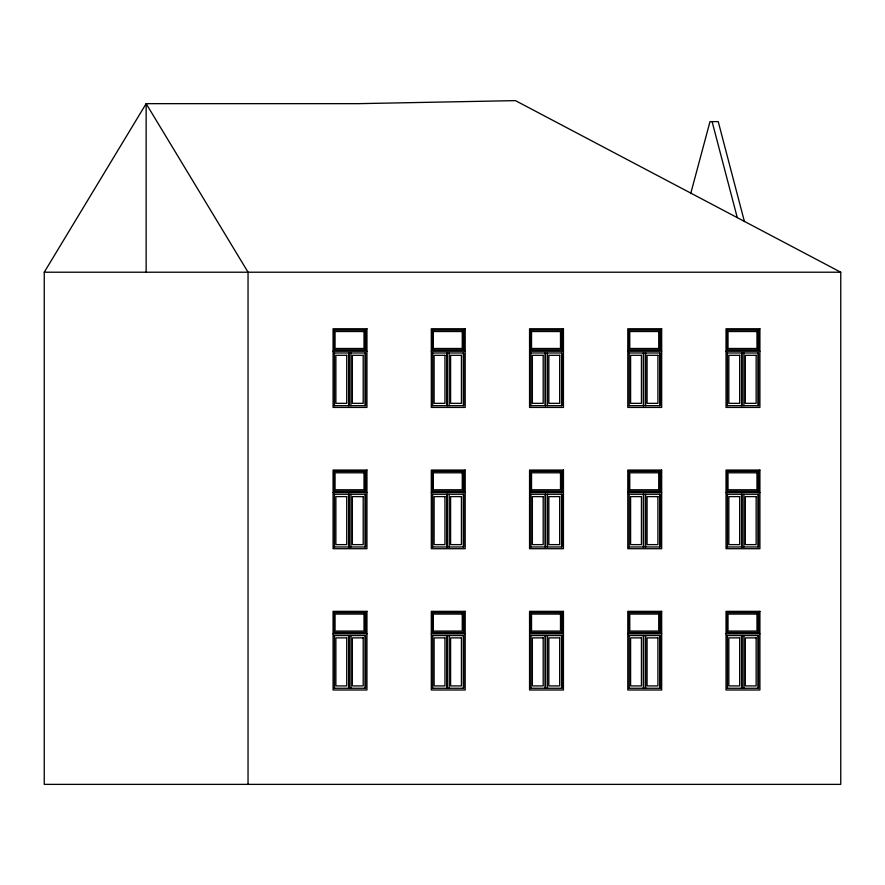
<?xml version="1.0" encoding="UTF-8"?>
<svg xmlns="http://www.w3.org/2000/svg" width="885" height="885" viewBox="0 0 885 885"><rect width="100%" height="100%" fill="white"/><g stroke="black" fill="none" stroke-linecap="round" stroke-linejoin="round"><path stroke-width="1.33" d="M690.698 193.616L710.002 121.621L718.233 121.621L744.44 221.615M44.25 272.215L146.147 103.656L358.591 103.656L515.435 100.624L840.75 272.215L840.75 784.375L44.25 784.375L44.25 272.215L840.75 272.215M333.789 330.105L365.77 330.105L365.77 349.907L333.789 349.907M432.035 330.105L464.005 330.105L464.005 349.907L432.035 349.907M530.27 330.105L562.24 330.105L562.24 349.907L530.27 349.907M628.505 330.105L660.475 330.105L660.475 349.907L628.505 349.907M726.751 330.105L758.722 330.105L758.722 349.907L726.751 349.907M333.081 351.245L366.954 351.245M431.316 351.245L465.189 351.245M529.562 351.245L563.435 351.245M627.797 351.245L661.67 351.245M726.032 351.245L759.905 351.245M333.999 352.971L365.56 352.971L365.56 405.684L333.999 405.684M432.234 352.971L463.795 352.971L463.795 405.684L432.234 405.684M530.469 352.971L562.041 352.971L562.041 405.684L530.469 405.684M628.715 352.971L660.276 352.971L660.276 405.684L628.715 405.684M726.95 352.971L758.511 352.971L758.511 405.684L726.95 405.684M333.789 471.395L365.77 471.395L365.77 491.197L333.789 491.197M432.035 471.395L464.005 471.395L464.005 491.197L432.035 491.197M530.27 471.395L562.24 471.395L562.24 491.197L530.27 491.197M628.505 471.395L660.475 471.395L660.475 491.197L628.505 491.197M726.751 471.395L758.722 471.395L758.722 491.197L726.751 491.197M333.081 492.525L366.954 492.525M431.316 492.525L465.189 492.525M529.562 492.525L563.435 492.525M627.797 492.525L661.67 492.525M726.032 492.525L759.905 492.525M333.999 494.261L365.56 494.261L365.56 546.974L333.999 546.974M432.234 494.261L463.795 494.261L463.795 546.974L432.234 546.974M530.469 494.261L562.041 494.261L562.041 546.974L530.469 546.974M628.715 494.261L660.276 494.261L660.276 546.974L628.715 546.974M726.95 494.261L758.511 494.261L758.511 546.974L726.95 546.974M333.789 612.674L365.77 612.674L365.77 632.487L333.789 632.487M432.035 612.674L464.005 612.674L464.005 632.487L432.035 632.487M530.27 612.674L562.24 612.674L562.24 632.487L530.27 632.487M628.505 612.674L660.475 612.674L660.475 632.487L628.505 632.487M726.751 612.674L758.722 612.674L758.722 632.487L726.751 632.487M333.081 633.815L366.954 633.815M431.316 633.815L465.189 633.815M529.562 633.815L563.435 633.815M627.797 633.815L661.67 633.815M726.032 633.815L759.905 633.815M333.999 635.552L365.56 635.552L365.56 688.264L333.999 688.264M432.234 635.552L463.795 635.552L463.795 688.264L432.234 688.264M530.469 635.552L562.041 635.552L562.041 688.264L530.469 688.264M628.715 635.552L660.276 635.552L660.276 688.264L628.715 688.264M726.95 635.552L758.511 635.552L758.511 688.264L726.95 688.264M712.104 121.621L737.26 217.61M758.246 330.105L758.246 349.907M758.246 471.395L758.246 491.197M758.246 612.674L758.246 632.487M758.036 352.971L758.036 405.684M758.036 494.261L758.036 546.974M758.036 635.552L758.036 688.264M743.909 352.971L743.909 405.684M743.909 494.261L743.909 546.974M743.909 635.552L743.909 688.264M742.028 352.971L742.028 405.684M742.028 494.261L742.028 546.974M742.028 635.552L742.028 688.264M741.553 352.971L741.553 405.684M741.553 494.261L741.553 546.974M741.553 635.552L741.553 688.264M727.426 352.971L727.426 405.684M727.426 494.261L727.426 546.974M727.426 635.552L727.426 688.264M727.227 330.105L727.227 349.907M727.227 471.395L727.227 491.197M727.227 612.674L727.227 632.487M660 330.105L660 349.907M660 471.395L660 491.197M660 612.674L660 632.487M659.801 352.971L659.801 405.684M659.801 494.261L659.801 546.974M659.801 635.552L659.801 688.264M645.674 352.971L645.674 405.684M645.674 494.261L645.674 546.974M645.674 635.552L645.674 688.264M643.793 352.971L643.793 405.684M643.793 494.261L643.793 546.974M643.793 635.552L643.793 688.264M643.318 352.971L643.318 405.684M643.318 494.261L643.318 546.974M643.318 635.552L643.318 688.264M629.191 352.971L629.191 405.684M629.191 494.261L629.191 546.974M629.191 635.552L629.191 688.264M628.981 330.105L628.981 349.907M628.981 471.395L628.981 491.197M628.981 612.674L628.981 632.487M561.765 330.105L561.765 349.907M561.765 471.395L561.765 491.197M561.765 612.674L561.765 632.487M561.566 352.971L561.566 405.684M561.566 494.261L561.566 546.974M561.566 635.552L561.566 688.264M547.439 352.971L547.439 405.684M547.439 494.261L547.439 546.974M547.439 635.552L547.439 688.264M545.558 352.971L545.558 405.684M545.558 494.261L545.558 546.974M545.558 635.552L545.558 688.264M545.083 352.971L545.083 405.684M545.083 494.261L545.083 546.974M545.083 635.552L545.083 688.264M530.945 352.971L530.945 405.684M530.945 494.261L530.945 546.974M530.945 635.552L530.945 688.264M530.746 330.105L530.746 349.907M530.746 471.395L530.746 491.197M530.746 612.674L530.746 632.487M463.53 330.105L463.53 349.907M463.53 471.395L463.53 491.197M463.53 612.674L463.53 632.487M463.32 352.971L463.32 405.684M463.32 494.261L463.32 546.974M463.32 635.552L463.32 688.264M449.193 352.971L449.193 405.684M449.193 494.261L449.193 546.974M449.193 635.552L449.193 688.264M447.312 352.971L447.312 405.684M447.312 494.261L447.312 546.974M447.312 635.552L447.312 688.264M446.837 352.971L446.837 405.684M446.837 494.261L446.837 546.974M446.837 635.552L446.837 688.264M432.71 352.971L432.71 405.684M432.71 494.261L432.71 546.974M432.71 635.552L432.71 688.264M432.511 330.105L432.511 349.907M432.511 471.395L432.511 491.197M432.511 612.674L432.511 632.487M365.295 330.105L365.295 349.907M365.295 471.395L365.295 491.197M365.295 612.674L365.295 632.487M365.085 352.971L365.085 405.684M365.085 494.261L365.085 546.974M365.085 635.552L365.085 688.264M350.958 352.971L350.958 405.684M350.958 494.261L350.958 546.974M350.958 635.552L350.958 688.264M349.077 352.971L349.077 405.684M349.077 494.261L349.077 546.974M349.077 635.552L349.077 688.264M348.601 352.971L348.601 405.684M348.601 494.261L348.601 546.974M348.601 635.552L348.601 688.264M334.475 352.971L334.475 405.684M334.475 494.261L334.475 546.974M334.475 635.552L334.475 688.264M334.264 330.105L334.264 349.907M334.264 471.395L334.264 491.197M334.264 612.674L334.264 632.487M248.043 784.375L248.043 272.215L146.147 103.656L146.147 272.215M366.954 328.766L333.081 328.766L333.081 407.421L366.954 407.421L366.954 328.766M465.189 328.766L431.316 328.766L431.316 407.421L465.189 407.421L465.189 328.766M563.435 328.766L529.562 328.766L529.562 407.421L563.435 407.421L563.435 328.766M661.67 328.766L627.797 328.766L627.797 407.421L661.67 407.421L661.67 328.766M759.905 328.766L726.032 328.766L726.032 407.421L759.905 407.421L759.905 328.766M364.034 331.521L335.05 331.521L335.05 348.491L364.034 348.491L364.034 331.521M462.269 331.521L433.296 331.521L433.296 348.491L462.269 348.491L462.269 331.521M560.504 331.521L531.531 331.521L531.531 348.491L560.504 348.491L560.504 331.521M658.739 331.521L629.766 331.521L629.766 348.491L658.739 348.491L658.739 331.521M756.985 331.521L728.012 331.521L728.012 348.491L756.985 348.491L756.985 331.521M346.721 355.316L335.88 355.316L335.88 403.35L346.721 403.35L346.721 355.316M363.204 355.316L352.363 355.316L352.363 403.35L363.204 403.35L363.204 355.316M444.956 355.316L434.115 355.316L434.115 403.35L444.956 403.35L444.956 355.316M461.439 355.316L450.598 355.316L450.598 403.35L461.439 403.35L461.439 355.316M543.191 355.316L532.361 355.316L532.361 403.35L543.191 403.35L543.191 355.316M559.685 355.316L548.844 355.316L548.844 403.35L559.685 403.35L559.685 355.316M641.437 355.316L630.596 355.316L630.596 403.35L641.437 403.35L641.437 355.316M657.92 355.316L647.079 355.316L647.079 403.35L657.92 403.35L657.92 355.316M739.672 355.316L728.831 355.316L728.831 403.35L739.672 403.35L739.672 355.316M756.155 355.316L745.314 355.316L745.314 403.35L756.155 403.35L756.155 355.316M366.954 470.057L333.081 470.057L333.081 548.711L366.954 548.711L366.954 470.057M465.189 470.057L431.316 470.057L431.316 548.711L465.189 548.711L465.189 470.057M563.435 470.057L529.562 470.057L529.562 548.711L563.435 548.711L563.435 470.057M661.67 470.057L627.797 470.057L627.797 548.711L661.67 548.711L661.67 470.057M759.905 470.057L726.032 470.057L726.032 548.711L759.905 548.711L759.905 470.057M364.034 472.8L335.05 472.8L335.05 489.781L364.034 489.781L364.034 472.8M462.269 472.8L433.296 472.8L433.296 489.781L462.269 489.781L462.269 472.8M560.504 472.8L531.531 472.8L531.531 489.781L560.504 489.781L560.504 472.8M658.739 472.8L629.766 472.8L629.766 489.781L658.739 489.781L658.739 472.8M756.985 472.8L728.012 472.8L728.012 489.781L756.985 489.781L756.985 472.8M346.721 496.607L335.88 496.607L335.88 544.629L346.721 544.629L346.721 496.607M363.204 496.607L352.363 496.607L352.363 544.629L363.204 544.629L363.204 496.607M444.956 496.607L434.115 496.607L434.115 544.629L444.956 544.629L444.956 496.607M461.439 496.607L450.598 496.607L450.598 544.629L461.439 544.629L461.439 496.607M543.191 496.607L532.361 496.607L532.361 544.629L543.191 544.629L543.191 496.607M559.685 496.607L548.844 496.607L548.844 544.629L559.685 544.629L559.685 496.607M641.437 496.607L630.596 496.607L630.596 544.629L641.437 544.629L641.437 496.607M657.92 496.607L647.079 496.607L647.079 544.629L657.92 544.629L657.92 496.607M739.672 496.607L728.831 496.607L728.831 544.629L739.672 544.629L739.672 496.607M756.155 496.607L745.314 496.607L745.314 544.629L756.155 544.629L756.155 496.607M366.954 611.347L333.081 611.347L333.081 689.99L366.954 689.99L366.954 611.347M465.189 611.347L431.316 611.347L431.316 689.99L465.189 689.99L465.189 611.347M563.435 611.347L529.562 611.347L529.562 689.99L563.435 689.99L563.435 611.347M661.67 611.347L627.797 611.347L627.797 689.99L661.67 689.99L661.67 611.347M759.905 611.347L726.032 611.347L726.032 689.99L759.905 689.99L759.905 611.347M364.034 614.09L335.05 614.09L335.05 631.071L364.034 631.071L364.034 614.09M462.269 614.09L433.296 614.09L433.296 631.071L462.269 631.071L462.269 614.09M560.504 614.09L531.531 614.09L531.531 631.071L560.504 631.071L560.504 614.09M658.739 614.09L629.766 614.09L629.766 631.071L658.739 631.071L658.739 614.09M756.985 614.09L728.012 614.09L728.012 631.071L756.985 631.071L756.985 614.09M346.721 637.886L335.88 637.886L335.88 685.919L346.721 685.919L346.721 637.886M363.204 637.886L352.363 637.886L352.363 685.919L363.204 685.919L363.204 637.886M444.956 637.886L434.115 637.886L434.115 685.919L444.956 685.919L444.956 637.886M461.439 637.886L450.598 637.886L450.598 685.919L461.439 685.919L461.439 637.886M543.191 637.886L532.361 637.886L532.361 685.919L543.191 685.919L543.191 637.886M559.685 637.886L548.844 637.886L548.844 685.919L559.685 685.919L559.685 637.886M641.437 637.886L630.596 637.886L630.596 685.919L641.437 685.919L641.437 637.886M657.92 637.886L647.079 637.886L647.079 685.919L657.92 685.919L657.92 637.886M739.672 637.886L728.831 637.886L728.831 685.919L739.672 685.919L739.672 637.886M756.155 637.886L745.314 637.886L745.314 685.919L756.155 685.919L756.155 637.886"/></g></svg>
